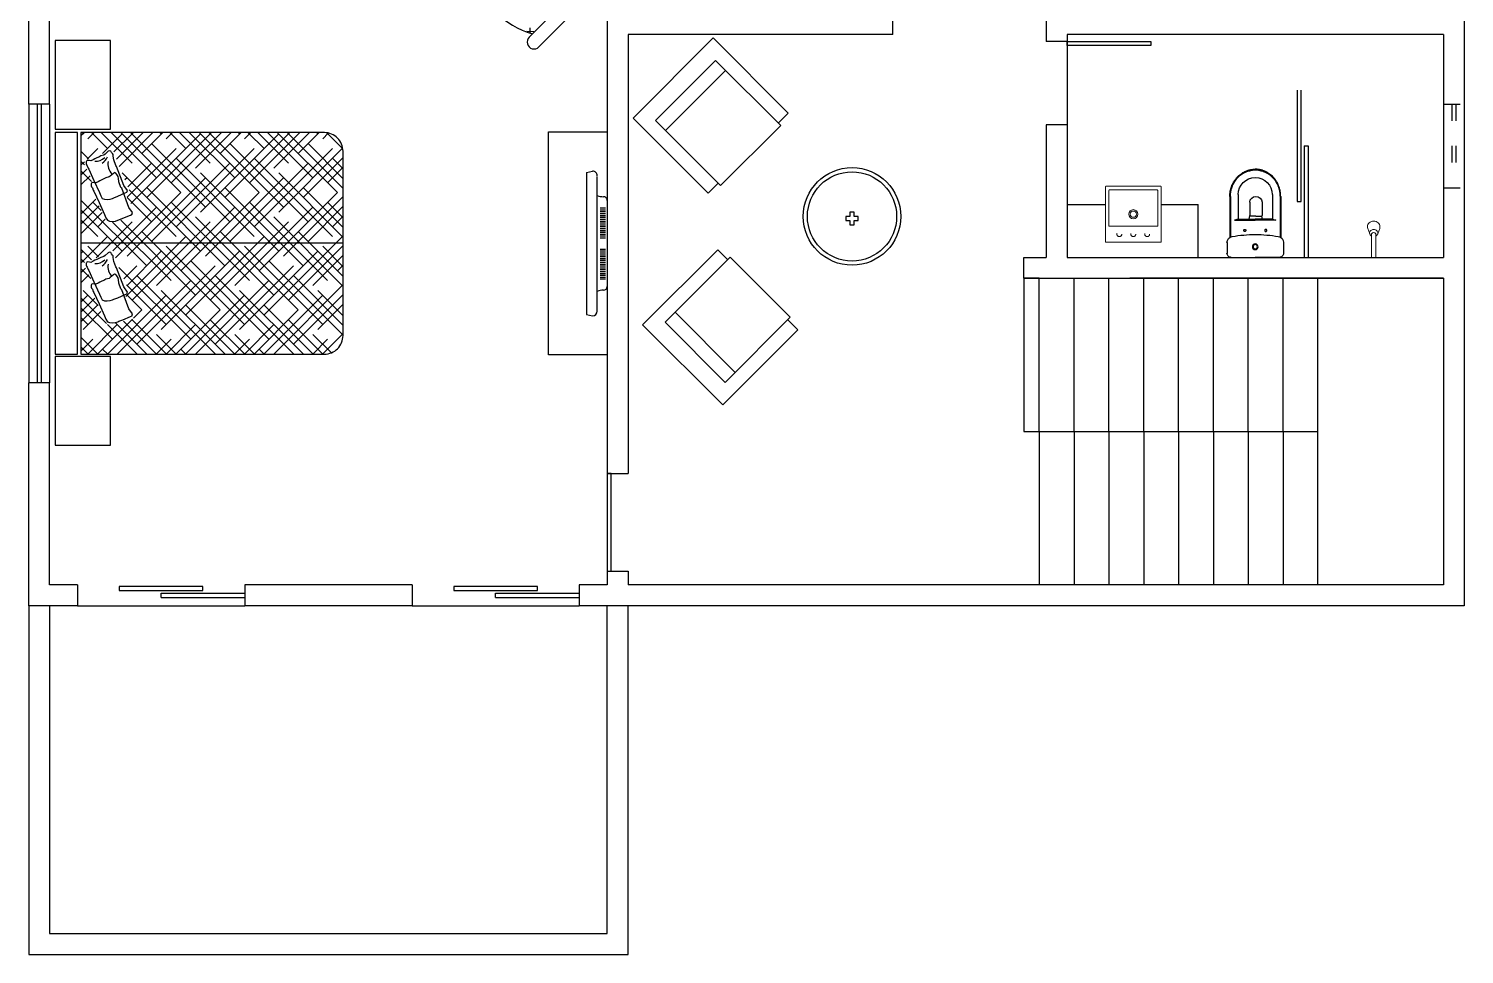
# Model space of a CAD drawing. Header units: millimetres. Extents: x 2474 to 13490, y 3748 to 6960.
# Drawn here: x 5767 to 6797, y 4622 to 5286 of the extents above; entities that cross this region are included whole.
import ezdxf

# ---------------------------------------------------------------- set-up
doc = ezdxf.new("R2010")
doc.units = ezdxf.units.MM
for name, pattern in [('ACAD_ISO03W100', [30, 12, -18]), ('DASHSPACE', [30, 12, -18]), ('JIS_02_2.0', [3, 2, -1])]:
    doc.linetypes.add(name, pattern=pattern)
for name, color, linetype in [('02', 2, 'Continuous'), ('03', 3, 'Continuous'), ('2', 2, 'Continuous'), ('4', 4, 'Continuous'), ('Bancadas', 3, 'Continuous'), ('Blocos 1', 1, 'Continuous'), ('Blocos 2', 2, 'Continuous'), ('janela alta', 2, 'JIS_02_2.0'), ('Janelas', 2, 'Continuous'), ('Linha de Piso', 1, 'Continuous'), ('Mobilia', 2, 'Continuous'), ('Parede', 5, 'Continuous'), ('Parede Baixa', 3, 'Continuous'), ('Portas', 2, 'Continuous')]:
    doc.layers.add(name, color=color, linetype=linetype)
doc.layers.add('BANHO', color=2, linetype='Continuous', lineweight=20)

# ---------------------------------------------------------------- blocks, each defined once
blk = doc.blocks.new('C2cadei4')
for p, q in [((0, 0.4064), (-0.762, 0.4064)), ((-0.762, 0.4064), (-0.762, 0.3048)), ((0, -0.4064), (0, 0.4064)), ((-0.7874, -0.3048), (-0.7874, 0.3048)), ((-0.7874, 0.3048), (-0.127, 0.3048)), ((-0.2286, 0.3048), (-0.2286, -0.3048)), ((-0.127, 0.3048), (-0.127, -0.3048)), ((-0.127, -0.3048), (-0.7874, -0.3048)), ((-0.762, -0.3048), (-0.762, -0.4064)), ((-0.762, -0.4064), (0, -0.4064))]:
    blk.add_line(p, q)
blk = doc.blocks.new('CP707_p')
at = {"layer": '2'}
for p, q in [((-0.172, 0), (0, 0)), ((0.172, 0), (0, 0)), ((-0.183, -0.438), (-0.183, -0.143)), ((-0.178, -0.438), (-0.178, -0.146)), ((0.178, -0.438), (0.178, -0.146)), ((0.183, -0.438), (0.183, -0.143)), ((-0.148, -0.267), (0, -0.267)), ((-0.123, -0.451), (-0.123, -0.274)), ((-0.123, -0.274), (0, -0.274)), ((0.147, -0.267), (0, -0.267)), ((0.123, -0.274), (0, -0.274)), ((0.123, -0.451), (0.123, -0.274))]:
    blk.add_line(p, q, dxfattribs=at)
at = {"layer": '2', "ltscale": 0.386142}
for p, q in [((-0.202, -0.107), (-0.202, -0.029)), ((0.202, -0.107), (0.202, -0.029))]:
    blk.add_line(p, q, dxfattribs=at)
at = {"layer": '2', "ltscale": 0.129329}
for p, q in [((-0.123, -0.274), (-0.148, -0.267)), ((0.123, -0.274), (0.147, -0.267))]:
    blk.add_line(p, q, dxfattribs=at)
at = {"layer": '2', "ltscale": 0.37039}
blk.add_line((0, -0.267), (-0.074, -0.267), dxfattribs=at)
at = {"layer": '2', "ltscale": 0.120096}
blk.add_line((-0.044, -0.274), (-0.039, -0.298), dxfattribs=at)
at = {"layer": '2', "ltscale": 0.476335}
for p, q in [((-0.04, -0.396), (-0.04, -0.3)), ((0.049, -0.396), (0.049, -0.3))]:
    blk.add_line(p, q, dxfattribs=at)
at = {"layer": '2', "ltscale": 0.203675}
for q in [(-0.036, -0.296), (0.045, -0.296)]:
    blk.add_line((0.004, -0.296), q, dxfattribs=at)
at = {"layer": '2', "ltscale": 0.120095}
blk.add_line((0.053, -0.274), (0.048, -0.298), dxfattribs=at)
at = {"layer": '2'}
for points in [[(-0.075, -0.185), (-0.077, -0.186), (-0.078, -0.186), (-0.08, -0.187), (-0.081, -0.188), (-0.081, -0.189), (-0.082, -0.19), (-0.082, -0.191), (-0.082, -0.192), (-0.082, -0.193)], [(-0.082, -0.193), (-0.082, -0.195), (-0.082, -0.197), (-0.081, -0.198), (-0.08, -0.199), (-0.08, -0.2), (-0.079, -0.2), (-0.078, -0.201), (-0.077, -0.201), (-0.076, -0.201), (-0.075, -0.201)], [(-0.068, -0.193), (-0.068, -0.192), (-0.068, -0.19), (-0.069, -0.188), (-0.07, -0.188), (-0.07, -0.187), (-0.071, -0.187), (-0.072, -0.186), (-0.073, -0.186), (-0.074, -0.186), (-0.075, -0.185)], [(-0.075, -0.201), (-0.073, -0.201), (-0.072, -0.2), (-0.07, -0.2), (-0.069, -0.198), (-0.069, -0.198), (-0.068, -0.197), (-0.068, -0.196), (-0.068, -0.195), (-0.068, -0.193)], [(0.068, -0.193), (0.068, -0.192), (0.068, -0.19), (0.069, -0.188), (0.07, -0.188), (0.07, -0.187), (0.071, -0.187), (0.072, -0.186), (0.073, -0.186), (0.074, -0.186), (0.075, -0.185)], [(0.075, -0.201), (0.073, -0.201), (0.072, -0.2), (0.07, -0.2), (0.069, -0.198), (0.069, -0.198), (0.068, -0.197), (0.068, -0.196), (0.068, -0.195), (0.068, -0.193)], [(0.075, -0.185), (0.077, -0.186), (0.078, -0.186), (0.08, -0.187), (0.081, -0.188), (0.081, -0.189), (0.082, -0.19), (0.082, -0.191), (0.082, -0.192), (0.082, -0.193)], [(0.082, -0.193), (0.082, -0.195), (0.082, -0.197), (0.081, -0.198), (0.08, -0.199), (0.08, -0.2), (0.079, -0.2), (0.078, -0.201), (0.077, -0.201), (0.076, -0.201), (0.075, -0.201)], [(-0.183, -0.438), (-0.182, -0.447), (-0.182, -0.456), (-0.181, -0.465), (-0.179, -0.474), (-0.178, -0.483), (-0.175, -0.492), (-0.173, -0.5), (-0.17, -0.509), (-0.168, -0.513), (-0.167, -0.517), (-0.165, -0.521), (-0.163, -0.526), (-0.161, -0.53), (-0.159, -0.534), (-0.157, -0.537), (-0.155, -0.541), (-0.152, -0.545), (-0.15, -0.549), (-0.148, -0.552), (-0.145, -0.556), (-0.142, -0.56), (-0.14, -0.563), (-0.137, -0.567), (-0.134, -0.57), (-0.129, -0.575)], [(-0.178, -0.438), (-0.177, -0.447), (-0.177, -0.456), (-0.176, -0.465), (-0.174, -0.474), (-0.173, -0.482), (-0.17, -0.491), (-0.168, -0.5), (-0.166, -0.504), (-0.165, -0.508), (-0.163, -0.512), (-0.162, -0.516), (-0.16, -0.52), (-0.158, -0.524), (-0.156, -0.528), (-0.154, -0.532), (-0.152, -0.536), (-0.15, -0.54), (-0.147, -0.544), (-0.145, -0.547), (-0.143, -0.551), (-0.14, -0.554), (-0.137, -0.558), (-0.135, -0.561), (-0.132, -0.565), (-0.129, -0.568), (-0.125, -0.572)], [(0.125, -0.572), (0.131, -0.566), (0.137, -0.559), (0.142, -0.552), (0.147, -0.545), (0.151, -0.537), (0.155, -0.53), (0.159, -0.522), (0.163, -0.514), (0.166, -0.505), (0.169, -0.497), (0.17, -0.493), (0.171, -0.488), (0.172, -0.484), (0.173, -0.48), (0.174, -0.475), (0.175, -0.471), (0.176, -0.466), (0.176, -0.462), (0.177, -0.457), (0.177, -0.453), (0.177, -0.448), (0.177, -0.444), (0.178, -0.438)], [(0.183, -0.438), (0.182, -0.447), (0.182, -0.456), (0.181, -0.465), (0.179, -0.474), (0.178, -0.483), (0.175, -0.492), (0.173, -0.5), (0.17, -0.509), (0.168, -0.513), (0.167, -0.517), (0.165, -0.521), (0.163, -0.526), (0.161, -0.53), (0.159, -0.534), (0.157, -0.537), (0.155, -0.541), (0.152, -0.545), (0.15, -0.549), (0.147, -0.552), (0.145, -0.556), (0.142, -0.56), (0.14, -0.563), (0.137, -0.567), (0.134, -0.57), (0.129, -0.575)], [(-0.129, -0.575), (-0.123, -0.582), (-0.117, -0.587), (-0.11, -0.593), (-0.103, -0.598), (-0.096, -0.603), (-0.089, -0.608), (-0.082, -0.612), (-0.078, -0.614), (-0.074, -0.616), (-0.07, -0.617), (-0.067, -0.619), (-0.063, -0.621), (-0.059, -0.622), (-0.055, -0.623), (-0.051, -0.625), (-0.047, -0.626), (-0.043, -0.627), (-0.039, -0.628), (-0.035, -0.629), (-0.031, -0.63), (-0.027, -0.63), (-0.022, -0.631), (-0.018, -0.631), (-0.014, -0.632), (-0.01, -0.632), (-0.006, -0.632), (-0.002, -0.632), (0, -0.632)], [(-0.125, -0.572), (-0.119, -0.578), (-0.113, -0.584), (-0.107, -0.589), (-0.1, -0.594), (-0.093, -0.599), (-0.086, -0.604), (-0.079, -0.608), (-0.075, -0.61), (-0.071, -0.611), (-0.068, -0.613), (-0.064, -0.615), (-0.06, -0.616), (-0.056, -0.618), (-0.052, -0.619), (-0.048, -0.62), (-0.044, -0.621), (-0.04, -0.622), (-0.036, -0.623), (-0.032, -0.624), (-0.028, -0.625), (-0.024, -0.626), (-0.02, -0.626), (-0.016, -0.627), (-0.012, -0.627), (-0.008, -0.627), (0, -0.627)], [(0, -0.627), (0.008, -0.627), (0.016, -0.627), (0.024, -0.626), (0.032, -0.624), (0.04, -0.622), (0.048, -0.62), (0.056, -0.618), (0.064, -0.615), (0.071, -0.611), (0.079, -0.608), (0.086, -0.604), (0.09, -0.601), (0.093, -0.599), (0.097, -0.597), (0.1, -0.594), (0.104, -0.592), (0.107, -0.589), (0.11, -0.587), (0.113, -0.584), (0.116, -0.581), (0.12, -0.578), (0.125, -0.572)], [(0.129, -0.575), (0.123, -0.582), (0.117, -0.587), (0.11, -0.593), (0.103, -0.598), (0.096, -0.603), (0.089, -0.608), (0.082, -0.612), (0.078, -0.614), (0.074, -0.616), (0.07, -0.617), (0.067, -0.619), (0.063, -0.621), (0.059, -0.622), (0.055, -0.623), (0.051, -0.625), (0.047, -0.626), (0.043, -0.627), (0.039, -0.628), (0.035, -0.629), (0.031, -0.63), (0.027, -0.63), (0.022, -0.631), (0.018, -0.631), (0.014, -0.632), (0.01, -0.632), (0.006, -0.632), (0.002, -0.632), (0, -0.632)]]:
    blk.add_lwpolyline(points, dxfattribs=at)
for radius in [0.0205, 0.0155]:
    blk.add_circle((0, -0.076), radius, dxfattribs=at)
for centre, radius, start, end in [((-0.173, -0.03), 0.0297, 88.1732, 179.3223), ((0.173, -0.03), 0.0297, 0.6777, 91.8268), ((-0.159, -0.106), 0.0438, 180.507, 260.9856), ((0, 0.831), 0.995, 260.4248, 270.0011), ((0, 0.831), 0.995, 269.9988, 279.5752), ((0.159, -0.106), 0.0438, 279.0144, 359.493), ((-0.036, -0.3), 0.004, 90, 180), ((0.045, -0.3), 0.004, 0, 90), ((0.005, -0.392), 0.045, 184.4497, 269.835), ((0.004, -0.392), 0.045, 270.165, 355.5503), ((0, -0.451), 0.122, 180, 270), ((0, -0.451), 0.122, 270, 0)]:
    blk.add_arc(centre, radius, start, end, dxfattribs=at)
blk = doc.blocks.new('A$C29B65A74')
for p, q in [((-40, -39.6), (-40, 39.6)), ((-40, 39.6), (-40, -39.6)), ((-40, -39.6), (-40, 39.6)), ((-39.7, 40), (39.6, 40)), ((39.6, 40), (-39.7, 40)), ((-39.7, 40), (39.6, 40)), ((40, 39.6), (40, -39.6)), ((40, -39.6), (40, 39.6)), ((40, 39.6), (40, -39.6)), ((-35.1, 16.4), (-35.1, -34)), ((-34.1, 17.4), (34.1, 17.4)), ((35.1, 16.4), (35, -34.1)), ((39.6, -40), (-39.7, -40)), ((-39.7, -40), (39.6, -40)), ((39.6, -40), (-39.7, -40)), ((34.1, -35), (-34, -35)), ((-34, -35), (34, -35)), ((-34, -35), (34, -35)), ((34, -35), (-34, -35))]:
    blk.add_line(p, q)
blk.add_lwpolyline([(-34, -35), (-34.3, -35), (-34.4, -34.9), (-34.5, -34.8), (-34.7, -34.7), (-34.9, -34.5), (-34.9, -34.4), (-35, -34.2), (-35, -34)])
at = {"linetype": 'DASHSPACE'}
for centre in [(-20, 28.7), (0, 28.7), (20, 28.7)]:
    blk.add_circle(centre, 3.5, dxfattribs=at)
for radius in [6.5, 4.45]:
    blk.add_circle((0, 0), radius)
for centre, radius, start, end in [((-39.7, 39.6), 0.356, 90, 180), ((-39.7, 39.6), 0.356, 90, 180), ((-39.7, 39.6), 0.356, 90, 180), ((39.6, 39.6), 0.356, 0, 90), ((39.6, 39.6), 0.356, 0, 90), ((39.6, 39.6), 0.356, 0, 90), ((-34.1, 16.4), 1, 90, 180.0711), ((34.1, 16.4), 1, 359.9243, 90), ((-39.7, -39.6), 0.356, 180, 270), ((-39.7, -39.6), 0.356, 180, 270), ((-39.7, -39.6), 0.356, 180, 270), ((-34, -34), 0.999, 179.9645, 270.0355), ((-34, -34), 0.999, 179.9645, 270.0355), ((34.1, -34.1), 0.89, 270, 359.9243), ((39.6, -39.6), 0.356, 270, 0), ((39.6, -39.6), 0.356, 270, 0), ((39.6, -39.6), 0.356, 270, 0)]:
    blk.add_arc(centre, radius, start, end)
blk = doc.blocks.new('CH-D-PL')
for p, q in [((15.3, 1.5), (17, 1.5)), ((15.3, -1.5), (17, -1.5))]:
    blk.add_line(p, q)
blk.add_lwpolyline([(25.7, 1.7, 0.093737), (24.8, 3.2, 0.102376), (23.5, 4.2, 0.109452), (22, 4.5, 0.085068), (20.8, 4.3), (16.8, 2.9, 0.030468), (16.6, 2.8, 0.104065), (15.7, 2.1, 0.061293), (15.3, 1.5), (0, 1.5), (0, -1.5), (15.3, -1.5, 0.061293), (15.7, -2.1, 0.104065), (16.6, -2.8, 0.030468), (16.8, -2.9), (20.8, -4.3, 0.085068), (22, -4.5, 0.109452), (23.5, -4.2, 0.102376), (24.8, -3.2, 0.093737), (25.7, -1.7, 0.088426), (26, 0, 0.088426)], format="xyb", close=True)
blk.add_lwpolyline([(16.6, -2.8, 0.115836), (17.5, -3, 0.115836), (18.4, -2.8, 0.104065), (19.3, -2.1, 0.09084), (19.8, -1.2, 0.083285), (20, 0, 0.083285), (19.8, 1.2, 0.09084), (19.3, 2.1, 0.104065), (18.4, 2.8, 0.115836), (17.5, 3, 0.115836), (16.6, 2.8)], format="xyb")
blk.add_arc((16, 0), 1.79, 303.2251, 56.7749)
blk = doc.blocks.new('*X25')
at = {"color": 0}
for p, q in [((338.04, 510.4), (342.64, 515)), ((338.04, 513.05), (339.99, 515)), ((342.06, 511.77), (338.83, 515)), ((342.06, 506.47), (350.6, 515)), ((349.57, 509.57), (344.71, 514.42)), ((346.04, 513.09), (347.94, 515)), ((346.33, 508.08), (353.25, 515)), ((351.38, 510.4), (346.79, 515)), ((353.2, 511.24), (349.44, 515)), ((351.23, 510.33), (355.32, 514.42)), ((354, 513.09), (352.09, 515)), ((359.55, 512.84), (357.39, 515)), ((358.54, 512.34), (361.2, 515)), ((361.32, 513.73), (360.05, 515)), ((361.95, 497.18), (379.76, 515)), ((369.91, 507.79), (362.7, 515)), ((362.9, 514.04), (363.85, 515)), ((363.61, 512.1), (366.51, 515)), ((365.93, 514.42), (365.35, 515)), ((365.93, 503.81), (377.11, 515)), ((369.91, 510.44), (374.46, 515)), ((376.39, 509.26), (370.65, 515)), ((378.21, 510.1), (373.3, 515)), ((380.02, 510.93), (375.96, 515)), ((386.39, 512.52), (383.91, 515)), ((384.85, 512.13), (387.72, 515)), ((388.16, 513.4), (386.56, 515)), ((390.18, 514.04), (389.21, 515)), ((389.38, 514.01), (390.37, 515)), ((390.94, 512.91), (393.02, 515)), ((398.04, 514.13), (397.17, 515)), ((397.75, 514.42), (398.04, 514.71)), ((346.04, 505.14), (338.04, 513.14)), ((347.5, 501.03), (338.04, 510.49)), ((373.88, 501.16), (364.14, 510.9)), ((364.43, 510.27), (367.25, 513.09)), ((374.57, 508.43), (372.56, 510.44)), ((376.93, 509.51), (379.19, 511.77)), ((393.77, 510.44), (390.88, 513.34)), ((393.77, 507.79), (398.04, 512.06)), ((398.04, 511.48), (396.42, 513.09)), ((338.04, 507.75), (339.41, 509.12)), ((354, 491.88), (338.04, 507.84)), ((338.09, 499.84), (346.05, 507.8)), ((357.97, 490.56), (373.83, 506.41)), ((377.86, 494.53), (366.04, 506.35)), ((385.82, 494.53), (398.04, 506.76)), ((389.79, 501.16), (398.04, 509.41)), ((397.75, 503.81), (392.41, 509.15)), ((398.04, 500.87), (392.82, 506.09)), ((338.04, 497.14), (346.51, 505.61)), ((357.97, 485.25), (338.04, 505.19)), ((338.04, 494.49), (346.98, 503.43)), ((342.06, 485.25), (361.51, 504.7)), ((346.04, 491.88), (356.81, 502.65)), ((350.02, 498.51), (354.08, 502.57)), ((369.91, 486.58), (353.66, 502.82)), ((354, 483.93), (374.3, 504.23)), ((365.93, 493.21), (356.58, 502.55)), ((361.95, 499.84), (358.43, 503.36)), ((381.84, 487.9), (364.09, 505.65)), ((385.82, 481.27), (364.6, 502.49)), ((365.93, 482.6), (387.14, 503.81)), ((373.88, 495.86), (380.46, 502.43)), ((393.77, 489.23), (380.53, 502.47)), ((381.84, 487.9), (398.04, 504.11)), ((389.79, 495.86), (383.39, 502.26)), ((385.82, 502.49), (385.24, 503.06)), ((398.04, 495.57), (388.93, 504.67)), ((398.04, 498.22), (390.86, 505.4)), ((338.04, 491.84), (347.37, 501.16)), ((338.09, 478.62), (359.3, 499.84)), ((361.95, 478.62), (340.74, 499.84)), ((350.02, 498.51), (347.79, 500.74)), ((350.02, 477.3), (371.23, 498.51)), ((373.88, 479.95), (352.67, 501.16)), ((369.91, 489.23), (382.58, 501.9)), ((377.86, 481.27), (398.04, 501.45)), ((397.75, 482.6), (378.82, 501.52)), ((398.04, 492.92), (392.44, 498.51)), ((338.09, 497.18), (338.04, 497.23)), ((342.06, 490.56), (338.04, 494.58)), ((338.04, 489.18), (343.39, 494.53)), ((377.86, 473.32), (356.65, 494.53)), ((361.95, 475.97), (383.16, 497.18)), ((389.79, 474.65), (368.58, 495.86)), ((373.88, 474.65), (395.1, 495.86)), ((398.04, 479.66), (380.51, 497.18)), ((338.04, 475.93), (355.32, 493.21)), ((346.04, 483.93), (338.04, 491.93)), ((365.93, 471.99), (344.71, 493.21)), ((346.04, 470.67), (367.25, 491.88)), ((357.97, 469.34), (379.19, 490.56)), ((398.04, 477.01), (384.49, 490.56)), ((393.77, 486.58), (398.04, 490.85)), ((398.04, 490.26), (396.42, 491.88)), ((397.75, 493.21), (398.04, 493.5)), ((350.02, 477.3), (338.04, 489.28)), ((338.04, 486.53), (339.41, 487.9)), ((354, 470.67), (338.04, 486.62)), ((338.04, 473.27), (351.34, 486.58)), ((369.91, 465.36), (348.69, 486.58)), ((381.84, 466.69), (360.62, 487.9)), ((369.91, 468.02), (391.12, 489.23)), ((393.77, 468.02), (372.56, 489.23)), ((389.79, 479.95), (398.04, 488.2)), ((357.97, 464.04), (338.04, 483.97)), ((342.06, 464.04), (363.28, 485.25)), ((354, 462.71), (375.21, 483.93)), ((365.93, 461.39), (387.14, 482.6)), ((397.75, 461.39), (376.53, 482.6)), ((381.84, 466.69), (398.04, 482.89)), ((385.82, 473.32), (398.04, 485.54)), ((398.04, 474.35), (388.47, 483.93)), ((338.04, 470.62), (347.37, 479.95)), ((338.09, 457.41), (359.3, 478.62)), ((361.95, 457.41), (340.74, 478.62)), ((373.88, 458.74), (352.67, 479.95)), ((385.82, 460.06), (364.6, 481.27)), ((377.86, 460.06), (398.04, 480.24)), ((338.09, 475.97), (338.04, 476.02)), ((350.02, 456.08), (371.23, 477.3)), ((361.95, 454.76), (383.16, 475.97)), ((398.04, 458.44), (380.51, 475.97)), ((398.04, 471.7), (392.44, 477.3)), ((342.06, 469.34), (338.04, 473.37)), ((338.04, 467.97), (343.39, 473.32)), ((338.04, 454.71), (355.32, 471.99)), ((365.93, 450.78), (344.71, 471.99)), ((377.86, 452.11), (356.65, 473.32)), ((389.79, 453.43), (368.58, 474.65)), ((373.88, 453.43), (395.1, 474.65)), ((397.75, 471.99), (398.04, 472.29)), ((346.04, 462.71), (338.04, 470.71)), ((350.02, 456.08), (338.04, 468.06)), ((346.04, 449.45), (367.25, 470.67)), ((357.97, 448.13), (379.19, 469.34)), ((369.91, 446.8), (391.12, 468.02)), ((393.77, 446.8), (372.56, 468.02)), ((398.04, 455.79), (384.49, 469.34)), ((389.79, 458.74), (398.04, 466.98)), ((393.77, 465.36), (398.04, 469.63)), ((398.04, 469.05), (396.42, 470.67)), ((338.04, 465.32), (339.41, 466.69)), ((354, 449.45), (338.04, 465.41)), ((338.04, 452.06), (351.34, 465.36)), ((343.24, 444), (363.28, 464.04)), ((369.91, 444.15), (348.69, 465.36)), ((381.84, 445.48), (360.62, 466.69)), ((385.82, 452.11), (398.04, 464.33)), ((356.8, 444), (338.04, 462.76)), ((356.49, 444), (375.21, 462.71)), ((380.66, 444), (364.6, 460.06)), ((369.75, 444), (387.14, 461.39)), ((393.86, 444.07), (376.53, 461.39)), ((381.84, 445.48), (398.04, 461.68)), ((398.04, 453.14), (388.47, 462.71)), ((338.04, 449.41), (347.37, 458.74)), ((354.15, 444), (340.74, 457.41)), ((345.89, 444), (359.3, 457.41)), ((367.41, 444), (352.67, 458.74)), ((359.15, 444), (371.23, 456.08)), ((383.01, 444), (398.04, 459.03)), ((398.04, 450.49), (392.44, 456.08)), ((338.09, 454.76), (338.04, 454.8)), ((342.06, 448.13), (338.04, 452.15)), ((338.4, 447.12), (343.39, 452.11)), ((364.75, 444), (356.65, 452.11)), ((378.01, 444), (368.58, 453.43)), ((372.4, 444), (383.16, 454.76)), ((391.27, 444), (380.51, 454.76)), ((385.66, 444), (395.1, 453.43)), ((343.54, 444), (338.04, 449.5)), ((351.5, 444), (344.71, 450.78)), ((348.54, 444), (355.32, 450.78)), ((361.8, 444), (367.25, 449.45)), ((375.06, 444), (379.19, 448.13)), ((388.62, 444), (384.49, 448.13)), ((393.77, 444.15), (398, 448.38)), ((397.93, 447.95), (396.42, 449.45)), ((397.75, 450.78), (398.04, 451.07)), ((348.85, 444), (348.69, 444.15)), ((351.19, 444), (351.34, 444.15)), ((362.1, 444), (360.62, 445.48)), ((375.36, 444), (372.56, 446.8)), ((388.31, 444), (391.12, 446.8))]:
    blk.add_line(p, q, dxfattribs=at)
blk = doc.blocks.new('CAM2_Casal4')
at = {"color": 2}
blk.add_line((-353.847, -510.246), (-353.847, -508.366), dxfattribs=at)
for points in [[(-353.053, -508.181), (-354.642, -508.181), (-354.642, -508.34), (-353.053, -508.34)], [(-353.937, -508.596), (-353.931, -508.592), (-353.923, -508.585), (-353.914, -508.581), (-353.91, -508.57), (-353.915, -508.562), (-353.935, -508.539), (-353.942, -508.531), (-353.948, -508.508), (-353.956, -508.494), (-353.962, -508.48), (-353.968, -508.466), (-353.976, -508.453), (-353.984, -508.436), (-353.982, -508.427), (-353.98, -508.413), (-353.983, -508.407), (-353.986, -508.405), (-353.99, -508.404), (-353.996, -508.404), (-354.004, -508.404), (-354.012, -508.405), (-354.019, -508.411), (-354.035, -508.418), (-354.043, -508.422), (-354.124, -508.459), (-354.211, -508.498), (-354.234, -508.508), (-354.253, -508.519), (-354.259, -508.534), (-354.26, -508.554), (-354.257, -508.576), (-354.253, -508.593), (-354.248, -508.601), (-354.237, -508.63), (-354.214, -508.683), (-354.209, -508.695), (-354.204, -508.698), (-354.197, -508.699), (-354.159, -508.674), (-354.022, -508.621), (-354.016, -508.616), (-353.977, -508.601), (-353.949, -508.598), (-353.942, -508.596)], [(-353.209, -508.596), (-353.203, -508.592), (-353.195, -508.585), (-353.186, -508.581), (-353.183, -508.57), (-353.187, -508.562), (-353.208, -508.539), (-353.214, -508.531), (-353.22, -508.508), (-353.228, -508.494), (-353.234, -508.48), (-353.24, -508.466), (-353.248, -508.453), (-353.256, -508.436), (-353.254, -508.427), (-353.253, -508.413), (-353.256, -508.407), (-353.258, -508.405), (-353.262, -508.404), (-353.268, -508.404), (-353.276, -508.404), (-353.284, -508.405), (-353.292, -508.411), (-353.307, -508.418), (-353.315, -508.422), (-353.396, -508.459), (-353.483, -508.498), (-353.506, -508.508), (-353.525, -508.519), (-353.531, -508.534), (-353.533, -508.554), (-353.53, -508.576), (-353.525, -508.593), (-353.52, -508.601), (-353.509, -508.63), (-353.486, -508.683), (-353.481, -508.695), (-353.476, -508.698), (-353.469, -508.699), (-353.432, -508.674), (-353.295, -508.621), (-353.289, -508.616), (-353.249, -508.601), (-353.221, -508.598), (-353.214, -508.596)], [(-354.094, -508.633), (-354.088, -508.628), (-354.08, -508.622), (-354.071, -508.617), (-354.068, -508.606), (-354.073, -508.599), (-354.093, -508.575), (-354.099, -508.568), (-354.105, -508.544), (-354.113, -508.53), (-354.119, -508.516), (-354.125, -508.502), (-354.133, -508.49), (-354.141, -508.473), (-354.139, -508.463), (-354.138, -508.449), (-354.141, -508.444), (-354.143, -508.442), (-354.147, -508.44), (-354.153, -508.44), (-354.161, -508.44), (-354.169, -508.442), (-354.177, -508.448), (-354.192, -508.454), (-354.2, -508.459), (-354.281, -508.496), (-354.368, -508.535), (-354.391, -508.544), (-354.41, -508.555), (-354.416, -508.571), (-354.418, -508.591), (-354.415, -508.613), (-354.41, -508.63), (-354.405, -508.637), (-354.395, -508.667), (-354.371, -508.72), (-354.367, -508.732), (-354.361, -508.734), (-354.354, -508.735), (-354.317, -508.71), (-354.18, -508.658), (-354.174, -508.653), (-354.134, -508.638), (-354.106, -508.634), (-354.099, -508.633)], [(-353.367, -508.633), (-353.361, -508.628), (-353.353, -508.622), (-353.343, -508.617), (-353.34, -508.606), (-353.345, -508.599), (-353.365, -508.575), (-353.371, -508.568), (-353.378, -508.544), (-353.385, -508.53), (-353.392, -508.516), (-353.398, -508.502), (-353.406, -508.49), (-353.413, -508.473), (-353.412, -508.463), (-353.41, -508.449), (-353.413, -508.444), (-353.416, -508.442), (-353.42, -508.44), (-353.426, -508.44), (-353.434, -508.44), (-353.441, -508.442), (-353.449, -508.448), (-353.465, -508.454), (-353.472, -508.459), (-353.553, -508.496), (-353.64, -508.535), (-353.664, -508.544), (-353.682, -508.555), (-353.689, -508.571), (-353.69, -508.591), (-353.687, -508.613), (-353.682, -508.63), (-353.678, -508.637), (-353.667, -508.667), (-353.644, -508.72), (-353.639, -508.732), (-353.634, -508.734), (-353.626, -508.735), (-353.589, -508.71), (-353.452, -508.658), (-353.446, -508.653), (-353.407, -508.638), (-353.379, -508.634), (-353.371, -508.633)]]:
    blk.add_lwpolyline(points, close=True, dxfattribs=at)
at = {"color": 1}
blk.add_lwpolyline([(-352.392, -508.578), (-352.392, -508.181), (-353.027, -508.181), (-353.027, -508.578)], close=True, dxfattribs=at)
at = {"color": 2}
blk.add_lwpolyline([(-353.053, -510.113), (-353.053, -508.366), (-354.642, -508.366), (-354.642, -510.113, 0.414214), (-354.509, -510.246), (-353.186, -510.246, 0.414214)], format="xyb", close=True, dxfattribs=at)
for centre, radius, start, end in [((-353.896, -508.47), 0.0966, 176.6431, 223.3508), ((-353.161, -508.47), 0.0966, 176.6431, 223.3508), ((-354.013, -508.665), 0.106, 80.6559, 133.4239), ((-353.914, -508.449), 0.117, 216.038, 245.2031), ((-353.277, -508.665), 0.106, 80.6559, 133.4239), ((-353.178, -508.449), 0.117, 216.038, 245.2031)]:
    blk.add_arc(centre, radius, start, end, dxfattribs=at)
at = {"layer": 'Blocos 1', "color": 1}
blk.add_lwpolyline([(-354.66, -508.578), (-354.66, -508.181), (-355.295, -508.181), (-355.295, -508.578)], close=True, dxfattribs=at)
at = {"color": 2, "xscale": 0.02647068882258353, "yscale": 0.02647068882258353, "zscale": 0.02647068882258353}
blk.add_blockref('*X25', (-363.59, -521.998), dxfattribs=at)
blk = doc.blocks.new('A$C0D02002B')
for p, q in [((-0.456, 0), (-0.4641, -0.039)), ((0.456, 0), (-0.456, 0)), ((0.456, 0), (0.4641, -0.039)), ((-0.4341, -0.069), (0.4301, -0.069)), ((-0.228, -0.1212), (-0.228, -0.088)), ((-0.216, -0.088), (-0.216, -0.1212)), ((-0.204, -0.088), (-0.204, -0.1212)), ((-0.192, -0.088), (-0.192, -0.1212)), ((-0.18, -0.088), (-0.18, -0.1212)), ((-0.168, -0.088), (-0.168, -0.1212)), ((-0.156, -0.088), (-0.156, -0.1212)), ((-0.144, -0.088), (-0.144, -0.1212)), ((-0.132, -0.088), (-0.132, -0.1212)), ((-0.12, -0.088), (-0.12, -0.1212)), ((-0.108, -0.088), (-0.108, -0.1212)), ((-0.096, -0.088), (-0.096, -0.1212)), ((-0.084, -0.088), (-0.084, -0.1212)), ((-0.072, -0.088), (-0.072, -0.1212)), ((-0.06, -0.088), (-0.06, -0.1212)), ((-0.048, -0.088), (-0.048, -0.1212)), ((-0.036, -0.088), (-0.036, -0.1212)), ((0.036, -0.088), (0.036, -0.1212)), ((0.048, -0.088), (0.048, -0.1212)), ((0.06, -0.088), (0.06, -0.1212)), ((0.072, -0.088), (0.072, -0.1212)), ((0.084, -0.088), (0.084, -0.1212)), ((0.096, -0.088), (0.096, -0.1212)), ((0.108, -0.088), (0.108, -0.1212)), ((0.12, -0.088), (0.12, -0.1212)), ((0.132, -0.088), (0.132, -0.1212)), ((0.144, -0.088), (0.144, -0.1212)), ((0.156, -0.088), (0.156, -0.1212)), ((0.168, -0.088), (0.168, -0.1212)), ((0.18, -0.088), (0.18, -0.1212)), ((0.192, -0.088), (0.192, -0.1212)), ((0.204, -0.088), (0.204, -0.1212)), ((0.216, -0.088), (0.216, -0.1212)), ((0.228, -0.088), (0.228, -0.1212)), ((0.276, -0.1321), (-0.276, -0.1321))]:
    blk.add_line(p, q)
for centre, radius, start, end in [((-0.4341, -0.039), 0.03, 180, 270), ((-0.4186, -0.1116), 0.1187, 1.66927, 21.0219), ((0.4149, -0.1072), 0.1149, 160.56837, 180.4478), ((0.4341, -0.039), 0.03, 270, 0), ((-0.276, -0.1081), 0.024, 180, 270), ((0.276, -0.1081), 0.024, 270, 0)]:
    blk.add_arc(centre, radius, start, end)
blk = doc.blocks.new('*X27')
at = {"color": 0}
for p, q in [((60.46, 97.58), (60.18, 97.85)), ((63.64, 97.58), (64.7, 98.64)), ((64.7, 97.58), (63.64, 98.64)), ((67.88, 97.58), (68.3, 98)), ((68.94, 97.58), (68.78, 97.75)), ((56.21, 93.34), (56.11, 93.45)), ((59.4, 93.34), (60.46, 94.4)), ((60.46, 93.34), (59.4, 94.4)), ((63.64, 93.34), (64.7, 94.4)), ((64.7, 93.34), (63.64, 94.4)), ((67.88, 93.34), (68.94, 94.4)), ((68.94, 93.34), (67.88, 94.4)), ((72.25, 94.27), (72.12, 94.4)), ((72.12, 93.34), (72.53, 93.74)), ((55.37, 89.31), (56.21, 90.16)), ((56.21, 89.1), (55.37, 89.94)), ((59.4, 89.1), (60.46, 90.16)), ((60.46, 89.1), (59.4, 90.16)), ((63.64, 89.1), (64.7, 90.16)), ((64.7, 89.1), (63.64, 90.16)), ((67.88, 89.1), (68.94, 90.16)), ((68.94, 89.1), (67.88, 90.16)), ((72.12, 89.1), (73.19, 90.16)), ((73.19, 89.1), (72.12, 90.16)), ((55.37, 85.07), (56.21, 85.91)), ((56.21, 84.85), (55.37, 85.69)), ((59.4, 84.85), (60.46, 85.91)), ((60.46, 84.85), (59.4, 85.91)), ((63.64, 84.85), (64.7, 85.91)), ((64.7, 84.85), (63.64, 85.91)), ((67.88, 84.85), (68.94, 85.91)), ((68.94, 84.85), (67.88, 85.91)), ((72.12, 84.85), (73.19, 85.91)), ((73.19, 84.85), (72.12, 85.91)), ((56.1, 80.73), (55.37, 81.45)), ((55.55, 81.01), (56.21, 81.67)), ((59.4, 80.61), (60.46, 81.67)), ((60.46, 80.61), (59.4, 81.67)), ((63.64, 80.61), (64.7, 81.67)), ((64.7, 80.61), (63.64, 81.67)), ((67.88, 80.61), (68.94, 81.67)), ((68.94, 80.61), (67.88, 81.67)), ((72.12, 80.61), (73.19, 81.67)), ((72.93, 80.86), (72.12, 81.67))]:
    blk.add_line(p, q, dxfattribs=at)
blk = doc.blocks.new('C2cadei5')
at = {"color": 2}
blk.add_lwpolyline([(-62.552, -98.903, -0.414214), (-62.253, -98.604), (-62.252, -98.604, -0.414214), (-61.953, -98.903), (-61.953, -99.228, 1), (-61.854, -99.228), (-61.854, -98.903, 0.414214), (-62.252, -98.504), (-62.253, -98.504, 0.414214), (-62.652, -98.903), (-62.652, -99.228, 1), (-62.552, -99.228)], format="xyb", close=True, dxfattribs=at)
blk.add_arc((-62.253, -98.652), 0.619, 241.1034, 298.8966, dxfattribs=at)
at = {"color": 2, "xscale": 0.03321345106686475, "yscale": 0.03321345106686475, "zscale": 0.03321345106686475}
blk.add_blockref('*X27', (-64.391, -101.888), dxfattribs=at)
blk = doc.blocks.new('mesa de centro')
at = {"layer": '02'}
for p, q in [((10087.7, 4007.1), (10086.2, 4007.1)), ((10086.2, 4007.1), (10086.2, 4004.1)), ((10089.2, 4007.1), (10087.7, 4007.1)), ((10089.2, 4004.1), (10089.2, 4007.1)), ((10086.2, 4004.1), (10083.2, 4004.1)), ((10083.2, 4004.1), (10083.2, 4001.1)), ((10083.2, 4001.1), (10086.2, 4001.1)), ((10086.2, 4001.1), (10086.2, 3998.1)), ((10086.2, 3998.1), (10089.2, 3998.1)), ((10092.2, 4004.1), (10089.2, 4004.1)), ((10089.2, 3998.1), (10089.2, 4001.1)), ((10089.2, 4001.1), (10092.2, 4001.1)), ((10092.2, 4001.1), (10092.2, 4004.1))]:
    blk.add_line(p, q, dxfattribs=at)
for radius in [35, 32]:
    blk.add_circle((10087.7, 4004.1), radius, dxfattribs=at)

msp = doc.modelspace()

# ---------------------------------------------------------------- linework, layer by layer
at = {"layer": '02'}
for p, q in [((6139.8, 5051.6), (6139.8, 5211.6)), ((6139.8, 5211.6), (6181.8, 5211.6)), ((6681.8, 5201.6), (6684.8, 5201.6)), ((6676.8, 5161.6), (6679.8, 5161.6)), ((6181.8, 5051.6), (6139.8, 5051.6))]:
    msp.add_line(p, q, dxfattribs=at)
at = {"layer": '03'}
for p, q in [((6616.8, 4996.6), (6616.8, 5106.6)), ((6641.8, 4996.6), (6641.8, 5106.6)), ((6666.8, 4996.6), (6666.8, 5106.6)), ((6691.8, 4886.6), (6691.8, 5106.6))]:
    msp.add_line(p, q, dxfattribs=at)
at = {"layer": '2'}
for p, q in [((6516.8, 4996.6), (6516.8, 5106.6)), ((6541.8, 4996.6), (6541.8, 5106.6)), ((6566.8, 4996.6), (6566.8, 5106.6)), ((6591.8, 4996.6), (6591.8, 5106.6))]:
    msp.add_line(p, q, dxfattribs=at)
at = {"layer": '4'}
for p, q in [((6591.8, 4996.6), (6591.8, 4886.6)), ((6616.8, 4996.6), (6616.8, 4886.6)), ((6641.8, 4996.6), (6641.8, 4886.6)), ((6666.8, 4996.6), (6666.8, 4886.6))]:
    msp.add_line(p, q, dxfattribs=at)
at = {"layer": 'Bancadas'}
for p, q in [((6676.8, 5241.6), (6676.8, 5161.6)), ((6679.8, 5161.6), (6679.8, 5241.6)), ((6681.8, 5201.6), (6681.8, 5121.6)), ((6684.8, 5201.6), (6684.8, 5121.6)), ((6511.8, 5159.6), (6539.3, 5159.6)), ((6579.3, 5159.6), (6605.8, 5159.6)), ((6605.8, 5121.6), (6605.8, 5159.6))]:
    msp.add_line(p, q, dxfattribs=at)
at = {"layer": 'janela alta', "linetype": 'ACAD_ISO03W100'}
for p, q in [((6781.8, 5231.6), (6796.8, 5231.6)), ((6787.8, 5231.6), (6787.8, 5171.6)), ((6790.8, 5231.6), (6790.8, 5171.6)), ((6781.8, 5171.6), (6796.8, 5171.6))]:
    msp.add_line(p, q, dxfattribs=at)
at = {"layer": 'Janelas'}
for p, q in [((5766.8, 5231.6), (5766.8, 5031.6)), ((5772.8, 5231.6), (5772.8, 5031.6)), ((5775.8, 5231.6), (5775.8, 5031.6)), ((5781.8, 5231.6), (5781.8, 5031.6)), ((5891.8, 4885.6), (5831.8, 4885.6)), ((5831.8, 4885.6), (5831.8, 4882.6)), ((5831.8, 4882.6), (5861.8, 4882.6)), ((5861.8, 4882.6), (5891.8, 4882.6)), ((5891.8, 4882.6), (5891.8, 4885.6)), ((6131.8, 4885.6), (6071.8, 4885.6)), ((6071.8, 4885.6), (6071.8, 4882.6)), ((6071.8, 4882.6), (6101.8, 4882.6)), ((6101.8, 4882.6), (6131.8, 4882.6)), ((6131.8, 4882.6), (6131.8, 4885.6)), ((5861.8, 4880.6), (5921.8, 4880.6)), ((5861.8, 4877.6), (5861.8, 4880.6)), ((5861.8, 4877.6), (5921.8, 4877.6)), ((6101.8, 4880.6), (6161.8, 4880.6)), ((6101.8, 4877.6), (6101.8, 4880.6)), ((6101.8, 4877.6), (6161.8, 4877.6))]:
    msp.add_line(p, q, dxfattribs=at)
at = {"layer": 'Linha de Piso'}
for p, q in [((6511.8, 5276.6), (6511.8, 5216.6)), ((5801.8, 4871.6), (5921.8, 4871.6)), ((6041.8, 4871.6), (6161.8, 4871.6))]:
    msp.add_line(p, q, dxfattribs=at)
at = {"layer": 'Parede'}
for p, q in [((5766.8, 5231.6), (5766.8, 5741.6)), ((6796.8, 5741.6), (6796.8, 4871.6)), ((5781.8, 5231.6), (5781.8, 5376.6)), ((6181.8, 5376.6), (6181.8, 4966.6)), ((6386.8, 5281.6), (6386.8, 5301.6)), ((6496.8, 5301.6), (6496.8, 5276.6)), ((6196.8, 5281.6), (6196.8, 4966.6)), ((6386.8, 5281.6), (6196.8, 5281.6)), ((6511.8, 5276.6), (6496.8, 5276.6)), ((6781.8, 5281.6), (6511.8, 5281.6)), ((6511.8, 5281.6), (6511.8, 5276.6)), ((6781.8, 5281.6), (6781.8, 5121.6)), ((5781.8, 5231.6), (5766.8, 5231.6)), ((6496.8, 5216.6), (6496.8, 5121.6)), ((6511.8, 5216.6), (6496.8, 5216.6)), ((6511.8, 5216.6), (6511.8, 5121.6)), ((6480.8, 5121.6), (6496.8, 5121.6)), ((6480.8, 5106.6), (6480.8, 5121.6)), ((6511.8, 5121.6), (6781.8, 5121.6)), ((6480.8, 5106.6), (6781.8, 5106.6)), ((6781.8, 5106.6), (6556.8, 5106.6)), ((6781.8, 5106.6), (6781.8, 4886.6)), ((5766.8, 4871.6), (5766.8, 5031.6)), ((5781.8, 5031.6), (5766.8, 5031.6)), ((5781.8, 4886.6), (5781.8, 5031.6)), ((6491.8, 4996.6), (6491.8, 4886.6)), ((6491.8, 4996.6), (6691.8, 4996.6)), ((6516.8, 4996.6), (6516.8, 4886.6)), ((6541.8, 4996.6), (6541.8, 4886.6)), ((6566.8, 4996.6), (6566.8, 4886.6)), ((6181.8, 4966.6), (6196.8, 4966.6)), ((6181.8, 4896.6), (6196.8, 4896.6)), ((6181.8, 4896.6), (6181.8, 4886.6)), ((6196.8, 4896.6), (6196.8, 4886.6)), ((5801.8, 4886.6), (5781.8, 4886.6)), ((5801.8, 4886.6), (5801.8, 4871.6)), ((5921.8, 4886.6), (5921.8, 4871.6)), ((6041.8, 4886.6), (5921.8, 4886.6)), ((6041.8, 4886.6), (6041.8, 4871.6)), ((6181.8, 4886.6), (6161.8, 4886.6)), ((6161.8, 4886.6), (6161.8, 4871.6)), ((6781.8, 4886.6), (6196.8, 4886.6)), ((5801.8, 4871.6), (5766.8, 4871.6)), ((6041.8, 4871.6), (5921.8, 4871.6)), ((6796.8, 4871.6), (6161.8, 4871.6))]:
    msp.add_line(p, q, dxfattribs=at)
at = {"layer": 'Parede Baixa'}
for p, q in [((6491.8, 5106.6), (6480.8, 5106.6)), ((6480.8, 5106.6), (6480.8, 4996.6)), ((6491.8, 4996.6), (6491.8, 5106.6)), ((6480.8, 4996.6), (6491.8, 4996.6)), ((5766.8, 4871.6), (5766.8, 4621.6)), ((5781.8, 4871.6), (5781.8, 4636.6)), ((6181.8, 4636.6), (6181.8, 4871.6)), ((6196.8, 4621.6), (6196.8, 4871.6)), ((5781.8, 4636.6), (6181.8, 4636.6)), ((5766.8, 4621.6), (6196.8, 4621.6))]:
    msp.add_line(p, q, dxfattribs=at)
at = {"layer": 'Portas'}
for points in [[(6511.8, 5276.6), (6571.8, 5276.6), (6571.8, 5273.6), (6511.8, 5273.6)], [(6181.8, 4896.6), (6184.8, 4896.6), (6184.8, 4966.6), (6181.8, 4966.6)]]:
    msp.add_lwpolyline(points, close=True, dxfattribs=at)

# ---------------------------------------------------------------- block references
at = {"layer": '02', "xscale": 99.99999999999999, "yscale": 99.99999999999999, "zscale": 99.99999999999999}
for p, rotation in [((6229.1, 5250.3), 135), ((6236, 5044.5), 225)]:
    msp.add_blockref('C2cadei4', p, dxfattribs=dict(at, rotation=rotation))
at = {"layer": 'BANHO', "xscale": 0.5, "yscale": 0.5, "zscale": 0.5, "rotation": 180}
msp.add_blockref('A$C29B65A74', (6559.3, 5152.6), dxfattribs=at)
at = {"layer": 'BANHO', "xscale": -1, "rotation": 270}
msp.add_blockref('CH-D-PL', (6731.8, 5121.6), dxfattribs=at)
at = {"layer": 'Blocos 1', "linetype": 'Continuous', "ltscale": 0.01, "xscale": 111.8421052608945, "yscale": 111.8421052608945, "zscale": 111.8421052608945, "rotation": 89.99999999999999}
msp.add_blockref('A$C0D02002B', (6167, 5131.6), dxfattribs=at)
at = {"layer": 'Blocos 1'}
msp.add_blockref('mesa de centro', (-3730.2, 1146.9), dxfattribs=at)
at = {"layer": 'Blocos 2', "xscale": 100, "yscale": 100, "zscale": 100}
for name, p, rotation in [('C2cadei5', (17523.1, 7915.3), 315), ('CAM2_Casal4', (-45032.3, 40516.4), 90)]:
    msp.add_blockref(name, p, dxfattribs=dict(at, rotation=rotation))
at = {"layer": 'Mobilia', "xscale": -100, "yscale": 100, "zscale": 100.0000000000002, "rotation": 180}
msp.add_blockref('CP707_p', (6646.8, 5121.6), dxfattribs=at)

doc.saveas('drawing.dxf')
